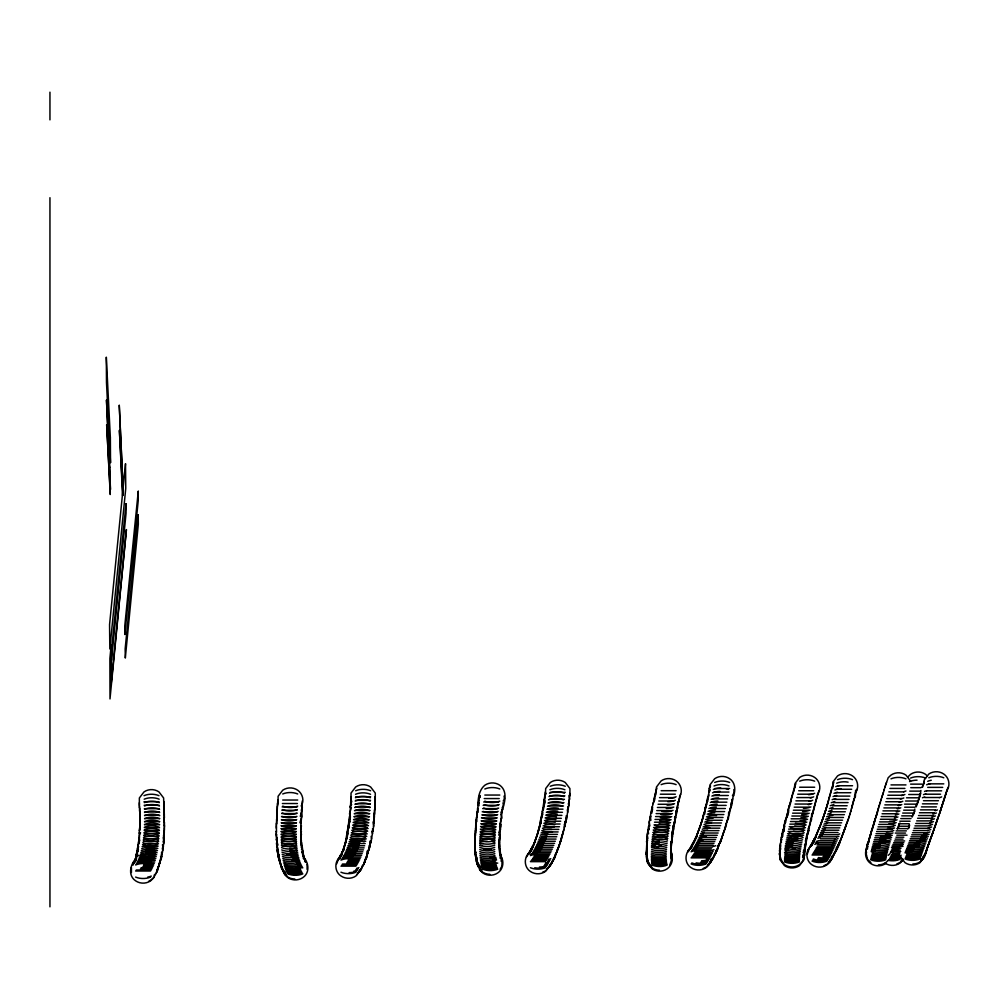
<?xml version="1.0" encoding="UTF-8"?>
<svg xmlns="http://www.w3.org/2000/svg" width="999" height="999" viewBox="0 0 999 999"><rect width="100%" height="100%" fill="white"/><g stroke="black" fill="none" stroke-linecap="round" stroke-linejoin="round"><path stroke-width="1.5" d="M139.361 802.746L139.361 807.741M139.523 806.193L139.523 811.188M139.848 808.303L139.848 815.796M139.935 811.6L139.935 819.093M139.985 814.797L139.985 822.302M131.431 867.507L131.431 872.502M139.997 817.931L139.997 825.424M139.985 820.978L139.985 828.471M133.079 865.134L133.491 862.636M139.922 823.95L139.71 830.194M133.654 863.748L135.889 857.866L138.711 855.194M139.198 830.581L139.823 826.835M134.003 863.511L136.438 856.393M139.073 833.378L139.698 829.632M134.54 861.937L136.975 854.819M139.535 832.342L139.323 838.598M135.065 860.276L137.5 853.146M135.552 858.528L136.638 852.934L138.449 849.55M139.111 837.524L138.898 843.768M136.451 854.744L138.849 839.997M163.824 804.22L163.611 797.976L158.978 791.92A12.75 12.125 0 0 0 143.993 791.92L139.361 797.976L139.361 805.481M164.023 807.741L163.811 801.498M164.186 811.188L163.973 804.944M164.311 814.547L164.098 808.303M164.398 817.844L164.186 811.6M164.236 822.302L164.236 814.797M164.248 825.424L164.248 817.931M156.531 872.639L156.943 870.141M157.143 871.428L157.767 867.681M164.435 827.222L164.435 822.227M164.385 830.194L164.385 825.199M158.741 866.245L156.518 872.127M164.286 833.079L164.286 828.084M159.503 863.511L157.068 870.641M163.948 837.125L164.161 830.881M160.04 861.937L158.217 867.944M160.564 860.276L158.129 867.407M163.786 839.847L163.986 833.591M163.586 842.469L163.586 834.977M161.513 856.68L159.078 863.81M163.099 847.489L163.986 841.27L163.361 837.524M163.424 846.116L161.326 858.491L160.115 860.738M277.772 799.787L277.572 806.031M277.497 803.196L277.285 809.452M277.247 806.543L277.247 814.035M277.048 809.802L277.048 817.294M276.873 812.974L276.873 820.466M276.735 816.071L276.735 823.563M276.636 819.08L276.436 825.324M276.361 823.251L276.361 828.258M276.336 826.098L276.548 832.342M276.461 834.115L276.673 840.371M276.923 837.786L276.923 845.279M277.098 840.109L276.473 843.855L278.309 849.862M277.31 842.344L276.686 846.091L277.547 851.985L279.358 855.369M277.497 852.259L277.909 849.762M277.822 854.133L278.246 851.635M278.571 857.617L278.996 855.119M302.023 807.279L302.235 801.036M301.748 810.701L302.372 806.942M300.986 823.563L301.923 813.548L301.298 809.802M300.886 826.573L301.099 820.329M300.824 829.507L301.448 825.748M300.799 832.342L300.999 826.098M301.011 833.853L301.423 831.355M301.049 836.525L301.473 834.028M300.924 840.371L301.124 834.115M301.236 841.62L301.236 836.625M301.174 845.279L301.174 837.786M301.348 847.602L301.348 840.109M301.561 849.837L302.185 846.091M302.272 852.796L302.685 850.299M302.572 854.757L302.997 852.259M303.271 858.416L303.684 855.918L302.073 846.553M307.093 869.355L307.093 864.36M336.638 863.885L338.861 858.004L341.683 855.319M339.498 858.89L339.922 856.393M339.985 858.653L340.609 854.907M340.671 857.08L343.107 849.949M350.911 796.59L350.911 804.083M341.546 854.17L343.768 848.288M350.774 800.037L350.562 806.28M341.983 853.658L344.418 846.54M349.975 807.155L351.798 801.148M342.62 851.81L345.055 844.692M343.444 848.626L345.679 842.756M343.843 847.851L346.278 840.721M344.418 845.741L346.853 838.611M349.875 813.036L349.662 819.28M344.98 843.531L347.415 836.413M348.951 819.842L349.575 816.096M345.517 841.245L347.952 834.115M346.041 838.873L348.876 821.952L350.087 819.692M362.038 867.769L362.45 865.271M364.797 860.139L364.173 863.885L358.341 872.939M364.86 862.399L365.484 858.653M375.274 800.561L375.274 793.069L370.641 787A12.75 12.125 0 0 0 355.656 787L351.024 793.069L351.024 800.561M365.959 858.328L363.049 865.783M375.162 804.083L375.162 796.59M366.833 855.419L364.398 862.549M375.025 807.529L375.025 800.037M375.05 809.652L375.05 804.657M367.907 853.059L366.283 857.816M368.743 849.874L366.308 857.005M374.637 814.185L374.85 807.941M369.343 847.851L366.908 854.982M374.4 817.407L374.4 809.914M369.917 845.741L368.094 851.735M374.126 820.529L374.126 813.036M373.826 823.588L374.026 817.344M371.016 841.245L369.193 847.252M373.489 826.56L373.701 820.304M477.597 808.041L476.985 817.394M476.823 814.173L476.823 821.665M475.861 820.853L476.486 817.107M476.186 819.967L475.974 826.21M475.924 822.726L475.924 830.219M475.699 825.411L475.699 832.904M475.512 828.009L475.512 835.501M475.362 830.519L475.149 836.762M475.037 834.19L475.037 839.185M474.962 836.525L474.962 841.52M475.124 837.524L475.124 845.017M475.124 839.684L475.124 847.177M474.937 842.994L475.149 849.237M475.012 844.967L475.212 851.21M475.112 846.852L475.324 853.096M475.199 854.457L475.624 851.96M476.061 852.222L475.437 855.968L477.872 863.099M475.711 857.392L476.123 854.894M476.71 861.101L477.122 858.603M501.436 818.643L502.06 809.29M500.437 827.459L500.936 818.356M499.762 835.501L499.962 829.257M499.612 838.011L500.237 834.265M499.5 840.434L500.124 836.687M499.413 842.769L499.625 836.525M499.375 845.017L499.375 837.524M499.375 847.177L499.375 839.684M499.4 849.237L499.4 841.745M499.463 851.21L499.463 843.718M499.575 853.096L499.575 845.604M499.912 853.646L500.324 851.148M500.087 855.344L499.912 848.651M500.074 858.203L500.699 854.457M501.098 861.225L501.51 858.728M501.973 865.896L501.973 858.403M529.77 854.182L530.394 850.436M530.756 851.36L531.168 848.863M531.53 849.699L534.515 842.057M532.292 847.939L532.704 845.441M532.842 847.339L535.277 840.221M533.591 845.404L536.026 838.286M534.34 843.381L536.775 836.25M535.289 840.022L537.512 834.14M535.801 839.073L538.236 831.942M536.513 836.775L538.948 829.645M537.212 834.402L539.647 827.272M538.111 830.681L540.334 824.799M538.573 829.382L541.008 822.252M539.223 826.747L541.058 820.741M539.872 824.025L541.108 817.469L542.919 814.085M545.254 792.082L545.054 798.338M541.083 818.331L542.844 808.553L544.055 806.305M542.757 809.165L545.192 802.035M553.096 860.788L553.521 858.291M553.871 859.402L554.295 856.905M554.645 857.929L555.269 854.182M556.605 852.197L554.383 858.066M557.579 849.187L555.144 856.318M558.341 847.339L555.906 854.47M559.09 845.404L556.655 852.534M559.627 844.63L557.405 850.511M560.576 841.27L558.141 848.401M561.301 839.073L558.866 846.19M561.8 838.024L560.177 842.781M562.712 834.402L560.277 841.52M563.399 831.93L560.963 839.06M564.073 829.382L561.638 836.513M569.917 796.053L569.917 788.561L565.284 782.504A12.75 12.125 0 0 0 550.299 782.504L545.666 788.561L545.454 794.804M565.983 821.215L564.148 827.222M569.08 803.034L569.717 793.343M649.387 821.153L648.751 830.007M648.563 826.273L647.252 834.802L647.876 838.548M647.589 833.303L646.728 839.222L647.352 842.969M652.11 806.83L651.897 813.086M647.14 837.549L646.765 845.778M646.84 841.433L646.84 848.925M653.533 800.998L655.968 793.868M646.74 843.231L646.74 850.723M646.678 844.942L646.678 852.434M655.069 794.205L656.905 788.199M655.893 790.696L656.518 786.95L661.151 780.881A12.75 12.125 0 0 1 676.136 780.881C681.068 784.29 683.016 791.595 679.557 796.69M646.665 846.565L646.665 854.058M646.678 848.089L646.678 855.581M646.728 849.512L646.103 853.258L648.026 860.601M646.191 854.607L646.815 850.861M646.94 852.097C645.529 857.704 647.052 864.372 651.935 867.869A12.75 12.125 0 0 0 659.427 870.179M646.478 857.005L646.902 854.495M674.737 822.202L672.814 833.765L671.603 836.026M673.076 832.454L671.84 840.796L670.641 843.056M671.603 842.969L671.803 836.725M677.634 807.467L676.36 814.335L674.55 817.706M671.216 847.027L672.015 841.295M671.091 848.925L671.091 841.433M679.033 800.998L676.598 808.129M670.991 850.723L670.991 843.231M679.795 797.639L677.959 803.646M670.928 852.434L670.928 844.942M680.569 794.205L678.746 800.199M670.916 854.058L670.916 846.565M670.928 855.581L670.928 848.089M670.978 857.017L671.603 853.258M671.066 858.353L671.69 854.607L670.978 849.512M671.191 859.59L671.815 855.843M690.646 849.15L691.071 846.653M691.458 847.577L691.882 845.079M692.282 845.916L692.694 843.418M693.106 844.167L696.153 836.45M694.555 841.645L696.99 834.515M695.391 839.622L697.826 832.492M696.228 837.499L698.663 830.381M697.265 834.053L699.487 828.171M698.101 831.767L700.324 825.886M698.938 829.382L701.161 823.513M699.55 828.171L701.985 821.041M700.374 825.624L702.809 818.493M701.198 822.976L703.633 815.858M701.997 820.254L703.833 814.26M703.009 816.208L704.632 811.45M703.596 814.56L706.031 807.429M705.132 808.528L706.967 802.534M705.893 805.394L707.717 799.4M706.63 802.185L709.065 795.054M708.741 792.057L710.027 784.777L714.66 778.721A12.75 12.125 0 0 1 729.645 778.721C735.326 782.504 735.664 789.884 733.616 795.803M711.113 859.103L708.878 864.984L706.068 867.656A12.75 12.125 0 0 1 691.071 867.656C683.691 862.836 684.79 851.672 691.808 847.04M713.723 857.005L714.148 854.507M714.522 855.619L714.934 853.121M715.321 854.145L715.946 850.399M716.545 850.074L716.133 852.572L711.912 860.389L710.039 862.174M716.945 850.911L717.357 848.413M718.393 845.416L717.769 849.162L715.134 854.295M719.218 843.581L716.783 850.698M720.054 841.645L717.619 848.763M720.891 839.622L718.456 846.74M721.515 838.748L721.103 841.258L717.407 846.415M722.352 836.55L720.117 842.432M723.388 833.016L720.953 840.134M724.225 830.631L721.79 837.761M725.049 828.171L722.614 835.301M725.661 826.872L724.038 831.618M726.485 824.225L724.862 828.983M727.497 820.254L725.062 827.384M728.296 817.457L725.861 824.575M729.657 812.836L728.034 817.594M730.631 808.528L728.808 814.535M732.841 798.888L731.505 805.931L729.695 809.302M733.553 795.504L731.718 801.51M780.107 846.265L779.769 853.858M781.443 837.986L782.954 829.982L784.764 826.598M779.682 850.124L779.894 856.368M782.841 831.455L784.665 825.461M779.632 851.285L779.832 858.591L784.465 864.647A12.75 12.125 0 0 0 799.45 864.647L802.272 861.975L804.707 854.844M779.645 853.321L779.857 859.565L784.49 865.621A12.75 12.125 0 0 0 799.475 865.621L804.108 859.565L804.32 853.321M785.214 821.528L787.649 814.397M785.901 818.818L787.724 812.824M786.613 816.033L788.436 810.039M788.948 807.167L791.383 800.037M789.784 804.045L791.62 798.051M790.659 800.848L792.494 794.842M791.558 797.564L793.993 790.434M792.494 794.193L794.929 787.062M793.443 790.746L795.878 783.628M794.43 787.224L795.054 783.478L799.687 777.422A12.75 12.125 0 0 1 814.672 777.422C820.104 781.118 821.528 789.11 817.494 794.355M806.93 837.986L804.52 852.322L802.709 855.706M804.982 850.012L803.021 857.367M807.829 833.728L805.531 841.895M804.095 857.529L804.769 852.622M808.341 831.455L805.906 838.586M809.452 826.673L808.253 832.854L806.443 836.238M810.064 824.138L807.629 831.268M810.501 822.776L808.278 828.646M811.388 818.818L809.565 824.824M812.849 813.161L810.414 820.291M813.636 810.201L811.8 816.208M814.447 807.167L812.012 814.297M815.284 804.045L813.461 810.052M807.417 853.995L808.041 850.249L811.238 844.58L814.06 841.907M816.158 800.848L813.723 807.966M817.057 797.564L814.622 804.682M808.303 851.648L808.715 849.15M817.981 794.193L815.546 801.323M818.943 790.746L816.508 797.876M812.037 844.767L815.896 835.476M812.849 843.106L813.261 840.609M813.461 842.607L814.085 838.86M814.297 840.771L816.732 833.641M815.147 838.835L817.582 831.717M816.22 835.564L818.443 829.694M817.095 833.453L819.317 827.584M817.981 831.255L820.204 825.386M818.868 828.97L821.103 823.089M819.567 827.846L822.002 820.716M820.479 825.386L822.914 818.256M821.39 822.826L823.825 815.708M822.302 820.191L824.737 813.074M823.226 817.469L825.661 810.351M824.15 814.672L826.585 807.542M825.062 811.775L827.497 804.645M825.986 808.803L828.421 801.673M826.91 805.743L828.733 799.749M827.821 802.609L829.657 796.615M828.933 798.151L830.556 793.393M829.632 796.103L831.468 790.097M830.531 792.719L832.966 785.589M831.418 789.272L833.853 782.142M831.63 858.753L832.042 856.243M832.966 856.643L833.391 854.145M835.152 852.796L835.776 849.05M836.712 849.762L837.125 847.264M838.136 844.355L837.512 848.101L831.156 860.027L828.333 862.711M838.336 846.353L838.96 842.607M839.797 840.771L839.172 844.517L836.525 849.737M840.434 840.084L840.022 842.582L836.325 847.751M841.295 838.074L839.073 843.943M842.169 835.963L839.947 841.832M843.268 832.504L840.833 839.635M844.167 830.219L841.732 837.349M845.067 827.846L842.632 834.977M845.966 825.386L843.531 832.504M846.89 822.826L844.455 829.957M847.801 820.191L845.366 827.322M848.513 818.718L846.89 823.476M849.437 815.921L847.814 820.666M850.361 813.024L848.738 817.781M851.273 810.052L849.649 814.809M852.409 805.743L850.574 811.75M853.321 802.609L851.485 808.616M854.232 799.4L851.797 806.518M855.132 796.103L852.696 803.221M856.905 789.272L854.482 796.39M866.745 847.876L867.744 842.669M867.519 844.879L869.355 838.873M867.969 843.243L869.792 837.237M868.443 841.508L870.878 834.39M868.955 839.697L870.791 833.69M869.505 837.786L871.34 831.78M870.092 835.776L872.527 828.658M870.916 832.442L872.539 827.684M871.365 831.505L873.8 824.375M872.052 829.232L874.487 822.102M872.764 826.872L875.199 819.742M873.513 824.425L875.349 818.418M874.3 821.89L876.735 814.759M875.112 819.267L877.547 812.137M875.948 816.558L877.784 810.551M876.822 813.76L878.645 807.754M877.921 809.627L879.545 804.882M878.845 806.668L880.469 801.922M879.782 803.621L881.405 798.875M880.756 800.499L882.379 795.741M881.755 797.289L883.378 792.532M882.554 795.241L884.39 789.247M883.803 790.621L885.426 785.876M884.852 787.175L886.475 782.429M885.726 784.902L888.161 777.771L890.983 775.087A12.75 12.125 0 0 1 905.968 775.087L910.601 781.156M898.388 828.171L899.013 824.425M908.803 828.258L909.427 824.512M914.21 812.749L914.834 809.003M916.183 806.892L918.618 799.774M917.194 803.845L919.629 796.715M918.218 800.711L920.653 793.581M919.267 797.502L919.892 793.755M920.316 794.205L920.941 790.459M922.464 787.374L924.3 781.38M923.551 783.853L924.175 780.094L928.808 774.038A12.75 12.125 0 0 1 943.793 774.038C949.225 777.734 950.648 785.726 946.615 790.971M925.411 853.121L923.176 858.99L920.354 861.675A12.75 12.125 0 0 1 912.861 863.985M925.399 854.532L926.023 850.786M926.248 850.861L923.588 857.916L920.766 860.589M926.935 848.338L926.31 852.085L922.626 857.254M927.234 848.226L924.624 856.605L919.992 862.661A12.75 12.125 0 0 1 905.007 862.661L900.374 856.605M927.996 845.516L925.561 852.646M928.358 845.216L926.135 851.086M929.182 842.319L926.747 849.45M929.819 840.584L927.397 847.714M930.294 840.009L928.059 845.878M931.205 836.837L928.77 843.968M931.942 834.827L929.507 841.957M932.704 832.729L930.269 839.847M933.278 831.78L931.056 837.661M934.302 828.258L931.867 835.389M935.151 825.886L932.716 833.016M936.013 823.438L933.578 830.556M936.912 820.891L934.477 828.021M937.824 818.268L935.389 825.386M938.76 815.546L936.325 822.676M939.709 812.749L937.274 819.879M940.696 809.864L938.86 815.858M941.682 806.892L939.859 812.899M942.694 803.845L940.259 810.976M943.718 800.711L941.283 807.841M944.767 797.502L942.332 804.62M945.816 794.205L943.381 801.335M946.89 790.833L944.455 797.951M947.964 787.374L945.529 794.505M140.547 832.729L139.336 834.977L139.336 842.469L138.224 844.654M138.549 842.369L139.76 840.109M137.487 848.975L138.699 846.715M137.075 850.998L138.287 848.738L137.924 846.116M136.176 854.782L137.987 851.398M135.302 859.265C130.057 865.346 127.959 875.736 135.614 880.831A12.75 12.125 0 0 0 150.599 880.831L153.421 878.146L157.742 870.129M161.264 854.407L162.475 852.147M160.527 858.715L161.738 856.468M159.216 864.522L161.051 858.528L160.627 856.031M301.136 806.031C304.595 800.936 302.647 793.643 297.714 790.221A12.75 12.125 0 0 0 282.717 790.221L278.084 796.29L278.084 803.783M300.299 816.283L302.123 810.289L301.71 807.791M299.912 822.726L301.748 816.72L301.124 812.974M351.598 804.445L350.387 806.692L350.174 812.936M351.348 807.654L349.525 813.661L350.149 817.407M350.449 816.807L348.614 822.801L349.238 826.56M348.489 824.749L350.299 821.365M348.064 827.472L349.275 825.224M347.627 830.107L349.438 826.722M347.153 832.654L348.364 830.406M346.665 835.127L347.864 832.866M337.787 860.276L342.42 851.523L344.305 849.737M371.915 831.692L373.127 829.445M370.204 842.407L371.403 840.147M369.106 845.991L370.916 842.619L373.751 825.698L373.127 821.952M368.044 850.661L369.855 847.289L370.067 841.033M365.047 860.788L366.858 857.404L367.07 851.16M360.577 869.892L355.944 875.961A12.75 12.125 0 0 1 340.946 875.961C334.166 871.528 334.166 860.763 340.946 856.343M361.301 868.88L356.668 874.937M479.045 798.238L480.257 795.991M478.046 804.857L479.258 802.597M503.234 801.061L504.433 798.8M502.085 807.991L503.296 805.731M500.961 812.462L502.772 809.078M501.086 814.597C503.571 805.694 509.178 792.17 499.812 785.239A12.75 12.125 0 0 0 484.815 785.239C477.247 791.533 477.772 803.458 478.046 812.349M499.862 823.913L501.698 817.919L501.073 814.173M499.525 826.86L500.736 824.6M498.963 832.479L500.799 826.473L500.387 823.975M498.738 835.164L500.574 829.158L499.95 825.411M500.162 869.28L501.373 867.032M546.041 793.281L544.83 795.541L543.256 805.956L543.681 808.453M543.881 802.209L545.092 799.949M542.282 811.613L543.493 809.352M541.708 814.585L542.919 812.324M540.496 820.279L542.307 816.895M526.535 856.892L529.12 852.409L531.943 849.724M528.084 854.595L532.979 845.479M565.884 818.306L567.095 816.046M564.722 822.477L566.533 819.105M564.747 824.325L565.958 822.077L569.243 802.659L568.831 800.162M562.899 832.741L565.359 824.025L564.947 821.528M550.024 865.409L545.392 871.465A12.75 12.125 0 0 1 530.407 871.465C523.613 867.032 523.613 856.28 530.407 851.847M550.786 864.385L546.153 870.454A12.75 12.125 0 0 1 542.607 872.177M551.56 863.286L546.928 869.342M555.419 856.355L550.524 865.459L547.702 868.143M656.118 791.645L654.295 797.639L654.707 800.137M654.657 798.276L652.135 807.467L652.547 809.964M652.759 803.72L653.97 801.473M652.697 807.617L651.498 809.864L649.238 822.202L649.862 825.948M650.911 812.811L652.122 810.564M649.862 818.456L651.073 816.208M647.876 831.056L649.088 828.795M675.886 811.4L677.697 808.016L677.896 801.772M675.799 813.473L677.01 811.213M674.537 819.617L675.749 817.357M673.963 822.564L675.162 820.304M672.814 826.548L674.625 823.176L676.373 813.611L675.948 811.113M672.901 828.208L674.113 825.948M671.827 832.017L673.638 828.646M672.002 833.503L673.214 831.255M709.365 788.311L710.564 786.051M709.877 789.51L707.342 798.888L707.767 801.385M669.742 865.184L672.177 858.054L671.191 852.097M706.805 804.457L704.994 807.841L704.782 814.085M687.936 851.997L691.62 846.827M688.698 850.798L694.505 840.047M732.467 795.654L734.277 792.269M731.018 804.882L732.217 802.634M729.557 811.4L731.393 805.394L730.968 802.896M726.66 821.69L728.471 818.306L728.671 812.062M711.425 860.589L706.805 866.657A12.75 12.125 0 0 1 703.246 868.381M712.949 858.291L710.376 862.874L707.554 865.559M790.571 803.084L788.76 806.455L788.548 812.699M789.797 806.031L787.986 809.415L787.774 815.659M787 817.007L785.189 820.391L783.953 826.673L784.377 829.17M784.577 822.914L785.788 820.666M785.813 821.977L784.003 825.361L783.79 831.605M782.492 832.155L783.703 829.894M782.055 834.24L783.878 830.856M782.879 833.978L781.668 836.225L779.645 848.576L780.269 852.322M781.318 838.136L782.517 835.876M780.719 841.67L781.917 839.41M810.276 822.04L811.488 819.779L811.688 813.536M807.017 833.79L808.828 830.419M805.394 840.846L807.204 837.474M804.495 845.117L806.305 841.732M805.918 843.73L804.707 845.978L805.144 848.576M804.357 847.876L805.569 845.629M803.433 850.823L805.244 847.439M803.159 852.547L804.969 849.162M803.521 853.046L804.719 850.786M802.547 857.142L804.357 853.758M810.152 846.677L813.486 840.446M855.356 792.856C859.39 787.624 857.966 779.62 852.534 775.923A12.75 12.125 0 0 0 837.549 775.923L832.916 781.992L832.704 788.236M853.596 799.849L855.406 796.465L855.606 790.221M832.292 857.741L829.819 862.125L826.997 864.809A12.75 12.125 0 0 1 812.012 864.809C805.219 860.376 805.219 849.625 812.012 845.191M867.369 844.13L868.581 841.87M868.855 842.107L867.045 845.479L865.871 851.66L866.495 855.406M866.495 847.914L867.694 845.654M867.482 846.727C863.985 852.097 865.371 859.877 870.728 863.523A12.75 12.125 0 0 0 885.713 863.523M866.096 849.962L867.906 846.59M898.176 826.385L899.987 823.014M897.364 829.008L899.175 825.636M922.015 787.087L923.825 783.703M915.821 806.118L917.631 802.734M912.949 814.51L914.759 811.138M912.037 817.145L913.848 813.76M907.829 828.983L909.639 825.599M134.703 860.564L136.588 858.765M134.091 861.762L135.964 859.977M133.454 862.874L136.264 860.189M132.792 863.885L135.614 861.213M154.058 875.299L155.931 873.513M154.083 877.122L151.261 879.807A12.75 12.125 0 0 1 148.938 881.081M340.309 855.693L342.195 853.908M339.598 856.892L342.42 854.207M358.841 871.328L361.663 868.655M358.129 872.626L360.939 869.942M531.443 848.526L533.316 846.74M530.656 849.912L532.542 848.126M529.895 851.21L531.768 849.425M528.346 853.521L531.168 850.836M551.735 861.525L553.608 859.739M550.961 863.099L552.834 861.3M550.187 864.572L552.06 862.786M695.329 838.286L697.202 836.5M692.082 844.742L693.955 842.956M691.283 846.128L693.169 844.342M690.509 847.414L692.394 845.629M688.249 850.723L691.071 848.039M712.437 857.741L714.322 855.956M710.689 860.214L713.511 857.529M710.826 860.788L712.712 859.003M708.316 864.36L711.138 861.675M814.272 838.885L816.146 837.1M812.711 841.92L814.597 840.134M811.962 843.293L813.848 841.508M810.526 845.778L812.412 843.98M809.852 846.865L812.674 844.192M907.766 777.01L910.589 774.325A12.75 12.125 0 0 1 925.574 774.325L927.447 776.111M833.828 853.271L835.701 851.485M831.293 857.392L834.115 854.707M831.468 857.966L833.341 856.18M829.769 860.239L832.592 857.554M829.045 861.525L831.867 858.84M830.481 861.126L827.659 863.81A12.75 12.125 0 0 1 824.1 865.534M888.298 855.331L890.184 853.546M888.71 859.864L885.888 862.537A12.75 12.125 0 0 1 878.396 864.859M901.061 861.013L902.946 859.227M903.321 859.427L900.499 862.112A12.75 12.125 0 0 1 896.94 863.835M902.784 860.426L899.962 863.099A12.75 12.125 0 0 1 884.977 863.099M921.203 859.415L924.025 856.73M928.808 783.853L943.793 783.853M910.589 784.14L922.015 784.14M890.983 784.902L905.968 784.902M837.549 785.738L852.534 785.738M799.687 787.224L814.672 787.224M927.721 787.374L942.706 787.374M910.751 787.674L921.003 787.674M889.909 788.423L904.894 788.423M714.66 788.523L729.645 788.523M836.663 789.272L851.66 789.272M661.151 790.696L676.136 790.696M798.701 790.746L813.686 790.746M926.647 790.833L941.632 790.833M909.727 791.121L919.979 791.121M888.848 791.87L903.833 791.87M713.998 792.057L728.983 792.057M550.299 792.307L565.284 792.307M835.776 792.719L850.773 792.719M660.327 794.205L675.324 794.205M797.739 794.193L812.736 794.193M925.574 794.205L940.559 794.205M908.715 794.505L918.955 794.505M484.815 795.054L499.812 795.054M887.811 795.241L902.796 795.241M713.311 795.504L728.296 795.504M549.887 795.841L564.885 795.841M834.889 796.103L849.874 796.103M355.656 796.815L370.641 796.815M796.815 797.564L811.8 797.564M924.525 797.502L939.51 797.502M659.54 797.639L674.537 797.639M906.505 797.801L917.944 797.801M484.228 798.563L499.213 798.563M886.8 798.538L901.785 798.538M712.599 798.888L727.584 798.888M549.462 799.287L564.447 799.287M833.99 799.4L848.975 799.4M282.717 800.037L297.714 800.037M355.544 800.336L370.529 800.336M923.476 800.711L938.461 800.711M795.916 800.848L810.901 800.848M658.791 800.998L673.776 800.998M905.494 801.011L916.932 801.011M143.993 801.722L158.978 801.722M885.801 801.747L900.786 801.747M483.678 801.985L498.663 801.985M711.887 802.185L726.872 802.185M549 802.659L563.985 802.659M833.079 802.609L848.064 802.609M282.405 803.533L297.39 803.533M355.407 803.783L370.392 803.783M922.452 803.845L937.437 803.845M795.042 804.045L810.027 804.045M904.495 804.145L915.921 804.145M658.079 804.27L673.064 804.27M884.839 804.869L899.824 804.869M144.193 805.244L159.191 805.244M483.154 805.331L498.151 805.331M711.138 805.394L726.136 805.394M832.167 805.743L847.152 805.743M548.513 805.956L563.498 805.956M282.13 806.942L297.115 806.942M921.44 806.892L936.425 806.892M355.232 807.155L370.217 807.155M794.205 807.167L809.19 807.167M904.669 807.204L914.922 807.204M657.392 807.467L672.377 807.467M883.89 807.916L898.875 807.916M482.679 808.603L497.664 808.603M710.389 808.528L725.374 808.528M144.356 808.691L159.353 808.691M831.243 808.803L846.228 808.803M548.001 809.165L562.999 809.165M920.441 809.864L935.439 809.864M281.88 810.289L296.865 810.289M793.393 810.201L808.378 810.201M903.683 810.177L913.923 810.177M355.02 810.439L370.005 810.439M656.743 810.589L671.728 810.589M882.966 810.876L897.951 810.876M709.627 811.588L724.612 811.588M482.23 811.787L497.215 811.787M830.319 811.775L845.316 811.775M144.48 812.05L159.478 812.05M547.477 812.299L562.462 812.299M919.467 812.749L934.465 812.749M792.607 813.161L807.604 813.161M902.696 813.061L912.936 813.061M281.681 813.548L296.666 813.548M656.131 813.611L671.116 813.611M354.782 813.661L369.767 813.661M882.067 813.76L897.065 813.76M708.853 814.56L723.838 814.56M829.407 814.672L844.392 814.672M481.818 814.897L496.815 814.897M144.568 815.346L159.565 815.346M546.915 815.359L561.9 815.359M918.518 815.546L933.503 815.546M901.722 815.871L911.962 815.871M791.87 816.033L806.855 816.033M281.506 816.72L296.491 816.72M655.544 816.558L670.529 816.558M881.205 816.558L896.19 816.558M354.508 816.782L369.493 816.782M708.054 817.457L723.051 817.457M828.483 817.469L843.468 817.469M481.443 817.919L496.441 817.919M546.341 818.331L561.326 818.331M917.582 818.268L932.567 818.268M144.618 818.556L159.615 818.556M900.761 818.581L911.001 818.581M791.146 818.818L806.143 818.818M655.007 819.43L669.992 819.43M880.369 819.267L895.354 819.267M281.368 819.817L296.353 819.817M354.208 819.842L369.193 819.842M707.255 820.254L722.24 820.254M827.559 820.191L842.544 820.191M481.118 820.853L496.103 820.853M916.67 820.891L931.655 820.891M545.741 821.215L560.726 821.215M899.799 821.215L910.052 821.215M790.471 821.528L805.456 821.528M144.63 821.678L159.628 821.678M879.557 821.89L894.542 821.89M654.495 822.202L669.48 822.202M281.268 822.826L296.253 822.826M353.871 822.801L368.856 822.801M706.443 822.976L721.44 822.976M826.648 822.826L841.633 822.826M915.771 823.438L930.756 823.438M480.819 823.713L495.804 823.713M898.863 823.763L909.115 823.763M545.117 824.025L560.114 824.025M789.822 824.138L804.807 824.138M878.77 824.425L893.768 824.425M144.618 824.724L159.603 824.724M654.02 824.899L669.005 824.899M825.723 825.386L840.721 825.386M353.509 825.698L368.494 825.698M705.631 825.624L720.616 825.624M281.206 825.748L296.191 825.748M914.909 825.886L929.894 825.886M900.311 826.223L908.191 826.223M480.556 826.473L495.541 826.473M544.48 826.747L559.477 826.747M789.21 826.673L804.195 826.673M878.021 826.872L893.019 826.872M653.583 827.509L668.581 827.509M144.555 827.696L159.54 827.696M824.824 827.846L839.809 827.846M704.807 828.171L719.792 828.171M914.06 828.258L929.058 828.258M281.181 828.596L296.166 828.596M353.122 828.496L368.107 828.496M897.04 828.596L907.292 828.596M480.332 829.158L495.317 829.158M788.636 829.108L803.621 829.108M877.309 829.232L892.294 829.232M543.831 829.382L558.816 829.382M653.196 830.019L668.181 830.019M823.913 830.219L838.91 830.219M144.455 830.581L159.44 830.581M703.983 830.631L718.968 830.631M913.248 830.531L928.233 830.531M896.153 830.881L906.405 830.881M352.697 831.218L367.694 831.218M281.181 831.355L296.166 831.355M788.099 831.455L803.084 831.455M876.623 831.505L891.608 831.505M480.144 831.755L495.129 831.755M543.156 831.93L558.141 831.93M652.834 832.454L667.819 832.454M823.026 832.504L838.011 832.504M912.462 832.729L927.447 832.729M703.146 833.016L718.131 833.016M895.279 833.079L905.531 833.079M144.331 833.378L159.316 833.378M787.587 833.728L802.584 833.728M875.973 833.69L890.958 833.69M281.231 834.028L296.216 834.028M352.26 833.853L367.245 833.853M479.995 834.265L494.98 834.265M542.469 834.402L557.454 834.402M652.509 834.802L667.494 834.802M822.14 834.702L837.125 834.702M911.7 834.827L926.685 834.827M896.802 835.176L907.055 835.176M702.309 835.301L717.307 835.301M787.125 835.901L802.11 835.901M875.349 835.776L890.334 835.776M144.168 836.088L159.153 836.088M351.785 836.4L366.77 836.4M281.306 836.625L296.291 836.625M479.87 836.687L494.867 836.687M541.77 836.775L556.755 836.775M821.265 836.812L836.25 836.812M910.963 836.837L925.948 836.837M652.222 837.05L667.22 837.05M895.978 837.199L903.858 837.199M701.473 837.499L716.47 837.499M786.688 837.986L798.126 837.986M874.762 837.786L889.747 837.786M143.968 838.723L158.953 838.723M910.251 838.76L925.249 838.76M351.298 838.873L366.283 838.873M479.795 839.023L494.792 839.023M820.404 838.835L835.389 838.835M281.406 839.123L296.403 839.123M541.058 839.073L556.043 839.073M651.985 839.222L663.411 839.222M664.597 839.222L666.97 839.222M895.166 839.123L903.046 839.123M700.636 839.622L715.634 839.622M874.212 839.697L885.651 839.697M786.3 839.984L797.739 839.984M909.577 840.584L924.574 840.584M819.555 840.771L834.54 840.771M894.38 840.958L904.632 840.958M143.731 841.27L158.729 841.27M350.774 841.245L365.759 841.245M479.757 841.27L487.25 841.27M491.196 841.27L494.742 841.27M540.334 841.27L555.319 841.27M651.773 841.295L659.265 841.295M873.7 841.508L888.685 841.508M281.556 841.533L296.541 841.533M699.812 841.645L714.797 841.645M785.938 841.882L793.443 841.882M908.94 842.319L920.379 842.319M818.718 842.607L833.703 842.607M893.63 842.706L903.87 842.706M539.597 843.381L554.582 843.381M651.598 843.281L659.09 843.281M873.213 843.243L884.652 843.243M350.237 843.531L365.222 843.531M479.757 843.431L483.304 843.431M492.37 843.431L494.742 843.431M698.975 843.581L713.96 843.581M143.469 843.743L145.842 843.743M147.028 843.743L158.466 843.743M785.626 843.693L793.119 843.693M281.73 843.855L296.715 843.855M908.328 843.968L919.767 843.968M817.894 844.355L832.879 844.355M892.894 844.355L903.133 844.355M872.776 844.879L880.269 844.879M651.473 845.179L655.019 845.179M658.965 845.179L661.588 845.179M538.848 845.404L553.833 845.404M698.151 845.416L713.136 845.416M785.351 845.416L792.844 845.416M479.782 845.491L482.155 845.491M907.754 845.516L919.18 845.516M349.675 845.741L364.66 845.741M281.943 846.091L296.928 846.091M817.095 846.016L832.08 846.016M892.182 845.903L902.434 845.903M143.182 846.116L158.167 846.116M872.364 846.428L879.869 846.428M651.373 846.977L654.932 846.977M656.243 846.977L658.865 846.977M785.102 847.04L792.594 847.04M907.204 846.977L918.643 846.977M538.099 847.339L553.084 847.339M697.327 847.164L712.312 847.164M891.495 847.377L899.375 847.377M816.308 847.577L831.293 847.577M352.647 847.851L364.086 847.851M872.002 847.876L879.495 847.876M289.673 848.238L297.165 848.238M906.692 848.338L914.185 848.338M146.416 848.401L157.842 848.401M784.902 848.576L788.461 848.576M792.394 848.576L795.017 848.576M892.157 848.75L898.725 848.75M696.503 848.825L711.5 848.825M537.337 849.187L552.322 849.187M815.534 849.05L830.519 849.05M483.504 849.35L491.383 849.35M871.665 849.225L875.224 849.225M906.218 849.612L913.71 849.612M352.048 849.874L363.486 849.874M784.739 850.012L788.286 850.012M891.533 850.024L898.101 850.024M289.947 850.299L297.44 850.299M695.704 850.399L710.689 850.399M814.784 850.424L829.769 850.424M146.054 850.599L157.492 850.599M871.378 850.486L874.937 850.486M905.781 850.786L913.273 850.786M536.575 850.948L551.56 850.948M890.946 851.21L897.502 851.21M814.06 851.71L827.859 851.71M871.128 851.66L873.488 851.66M351.436 851.81L362.862 851.81M694.904 851.872L709.889 851.872M905.369 851.872L908.928 851.872M290.247 852.259L297.739 852.259M890.371 852.297L893.006 852.297M145.679 852.721L157.105 852.721M535.801 852.609L550.786 852.609M784.527 852.622L786.887 852.622M813.348 852.896L827.16 852.896M905.007 852.859L908.553 852.859M694.105 853.258L709.103 853.258M350.799 853.658L362.225 853.658M812.674 853.995L824.1 853.995M286.638 854.133L298.064 854.133M535.027 854.182L550.024 854.182M693.331 854.545L708.316 854.545M149.201 854.744L156.693 854.744M812.012 854.994L823.438 854.994M350.137 855.419L361.576 855.419M534.253 855.656L549.25 855.656M692.569 855.743L707.554 855.743M290.934 855.918L298.426 855.918M142.457 856.68L144.818 856.68M148.764 856.68L156.256 856.68M691.808 856.842L706.805 856.842M349.475 857.08L360.914 857.08M533.478 857.042L548.476 857.042M489.772 857.392L492.395 857.392M493.581 857.392L495.954 857.392M292.632 857.617L298.813 857.617M691.071 857.854L706.068 857.854M532.704 858.341L547.702 858.341M148.302 858.528L155.794 858.528M348.801 858.653L360.227 858.653M492.694 858.728L496.253 858.728M293.057 859.215L299.238 859.215M531.943 859.54L546.928 859.54M493.031 859.964L496.59 859.964M348.102 860.139L359.54 860.139M147.815 860.276L155.307 860.276M531.168 860.639L546.153 860.639M292.183 860.726L299.675 860.726M347.402 861.525L358.841 861.525M530.407 861.65L545.392 861.65M147.29 861.937L154.795 861.937M296.591 862.137L300.15 862.137M346.69 862.824L358.129 862.824M494.205 863.111L497.764 863.111M146.753 863.511L154.258 863.511M297.078 863.461L300.637 863.461M342.42 864.023L357.405 864.023M297.602 864.684L301.161 864.684M143.569 864.997L153.696 864.997M341.683 865.134L356.668 865.134M298.139 865.821L301.698 865.821M340.946 866.145L355.944 866.145M142.994 866.383L153.109 866.383M296.079 866.857L302.26 866.857M141.084 867.681L152.51 867.681M296.666 867.806L302.847 867.806M140.459 868.893L151.898 868.893M136.264 870.004L151.261 870.004M135.614 871.016L150.599 871.016M868.081 859.864L870.903 862.537M651.735 866.807L647.102 860.751M480.969 867.207L476.336 861.15M481.593 869.767L476.96 863.71M481.955 870.916L477.322 864.847L476.336 859.964M479.532 869.28L482.355 871.965A12.75 12.125 0 0 0 489.847 874.275M285.152 871.952L282.33 869.267L279.907 862.137M282.829 870.591L285.652 873.263M283.341 871.815L286.164 874.5M283.891 872.951L286.713 875.636M867.482 858.728L865.646 852.734M781.655 860.901L779.22 853.783M670.579 853.021C674.038 858.116 672.09 865.409 667.157 868.83A12.75 12.125 0 0 1 652.16 868.83L647.539 862.761L646.915 859.015M646.94 859.59L648.751 862.974M500.012 853.958L501.211 856.218M499.762 853.983L502.197 861.101M500.162 855.019C504.445 860.476 503.646 868.955 497.764 872.914A12.75 12.125 0 0 1 482.767 872.914L479.957 870.229L477.31 863.398M475.449 854.894L477.26 858.278M475.624 856.593L476.835 858.853M475.824 858.203L477.035 860.464M478.446 865.858L476.635 862.474L474.825 851.148M302.235 851.61L304.071 857.617M302.048 852.085L304.483 859.215M303.097 854.719L304.72 859.477M302.959 855.007L305.394 862.137M303.459 856.33L305.682 862.212M303.971 857.554C308.991 863.336 309.765 873.014 302.847 877.609A12.75 12.125 0 0 1 287.849 877.609L285.027 874.937L280.607 864.709M277.984 845.117L276.149 839.123M277.31 849.837L278.509 852.097M277.822 854.045L279.021 856.293M278.122 856.006L279.932 859.39M280.257 861.263L278.446 857.891L277.198 850.299M278.808 859.664L280.619 863.049M281.431 866.345L278.996 859.215M281.868 867.856L279.433 860.726M867.12 846.428L867.532 848.925M866.121 850.486L866.533 852.984M805.768 839.385L806.193 841.882M804.932 844.542L805.344 847.04M782.329 833.728L782.754 836.225M781.043 839.984L781.455 842.482M780.369 843.693L780.781 846.19M780.094 845.416L780.719 849.162M779.482 850.012L779.894 852.509M733.815 789.56L734.24 792.057M731.705 799.687L732.13 802.185M709.402 788.523L709.814 791.021M674.824 816.932L675.249 819.43M673.85 822.402L674.263 824.899M672.814 826.273L673.438 830.019M671.84 833.303L672.464 837.05M650.287 816.558L650.911 820.304M647.939 830.019L648.563 833.765M646.977 837.05L647.589 840.796M646.515 841.295L646.927 843.793M569.08 795.541L569.705 799.287M568.344 803.458L568.756 805.956M567.832 806.668L568.256 809.165M567.307 809.802L567.719 812.299M566.171 815.833L566.583 818.331M564.31 824.25L564.722 826.747M544.205 799.287L544.617 801.785M540.484 821.215L540.896 823.713M504.058 796.066L504.47 798.563M502.984 802.834L503.396 805.331M500.886 854.982L501.835 859.964M500.074 850.711L501.211 857.392M479.57 795.054L479.982 797.552M478.971 798.563L479.395 801.061M478.421 801.985L479.045 805.731M476.973 811.787L477.397 814.285M477.522 863.111L478.146 866.857M372.527 828.72L372.939 831.218M372.09 831.355L372.502 833.853M371.116 836.375L371.541 838.873M348.251 825.698L348.663 828.196M347.44 831.218L347.864 833.715M301.561 842.344L302.422 848.238M282.804 869.055L283.216 871.553M282.018 866.857L282.642 870.604M275.924 831.355L276.548 835.102M281.656 867.07L284.453 873.988L287.275 876.672A12.75 12.125 0 0 0 294.767 878.983M275.974 834.028L276.598 837.774M281.531 868.431L278.184 855.918M163.299 841.245L163.724 843.743M162.475 844.654L163.099 848.401M162.325 848.101L162.75 850.599M161.538 852.247L161.95 854.744M137.6 848.401L138.012 850.898M136.863 852.721L137.275 855.219M136.014 856.68L136.426 859.177M122.877 495.492L119.393 430.369L122.602 495.654M49.95 92.17L49.95 119.868M49.95 197.702L49.95 906.83M302.847 873.863A12.75 7.492 0 0 1 287.849 873.863M497.764 869.167A12.75 7.492 0 0 1 482.767 869.167M667.157 865.084A12.75 7.492 0 0 1 652.16 865.084M799.475 861.875A12.75 7.492 0 0 1 784.49 861.875M885.713 859.777A12.75 7.492 0 0 1 870.728 859.777M919.992 858.915A12.75 7.492 0 0 1 905.007 858.915M899.962 859.352A12.75 7.492 0 0 1 888.523 860.426M826.997 861.063A12.75 7.492 0 0 1 812.012 861.063M706.056 863.91A12.75 7.492 0 0 1 691.071 863.91M691.071 851.785A12.75 7.492 0 0 1 694.63 850.723M545.392 867.719A12.75 7.492 0 0 1 530.407 867.719M530.407 855.594A12.75 7.492 0 0 1 536.575 854.207M355.944 872.214A12.75 7.492 0 0 1 340.946 872.214M340.946 860.089A12.75 7.492 0 0 1 351.099 858.815M150.599 877.085A12.75 7.492 0 0 1 135.614 877.085M135.614 864.959A12.75 7.492 0 0 1 147.053 863.885M302.26 872.926A12.75 7.492 0 0 1 287.275 872.926M497.34 868.218A12.75 7.492 0 0 1 482.355 868.218M666.92 864.123A12.75 7.492 0 0 1 651.935 864.123M799.45 860.901A12.75 7.492 0 0 1 784.465 860.901M885.888 858.79A12.75 7.492 0 0 1 870.903 858.79M920.354 857.929A12.75 7.492 0 0 1 905.369 857.929M900.499 858.366A12.75 7.492 0 0 1 889.06 859.427M827.659 860.064A12.75 7.492 0 0 1 812.674 860.064M706.805 862.911A12.75 7.492 0 0 1 691.808 862.911M691.808 850.786A12.75 7.492 0 0 1 695.366 849.724M546.153 866.707A12.75 7.492 0 0 1 534.727 867.769M531.168 854.582A12.75 7.492 0 0 1 537.337 853.196M356.668 871.19A12.75 7.492 0 0 1 349.175 872.626M341.683 859.065A12.75 7.492 0 0 1 351.835 857.804M151.261 876.061A12.75 7.492 0 0 1 147.702 877.122M136.264 863.935A12.75 7.492 0 0 1 150.137 863.511M301.698 871.877A12.75 7.492 0 0 1 286.713 871.877M496.953 867.169A12.75 7.492 0 0 1 481.955 867.169M666.72 863.061A12.75 7.492 0 0 1 651.735 863.061M799.462 859.839A12.75 7.492 0 0 1 784.477 859.839M886.113 857.716A12.75 7.492 0 0 1 871.128 857.716M920.766 856.842A12.75 7.492 0 0 1 905.781 856.842M901.061 857.267A12.75 7.492 0 0 1 889.622 858.341M828.333 858.965A12.75 7.492 0 0 1 813.348 858.965M707.554 861.8A12.75 7.492 0 0 1 696.116 862.874M692.569 849.674A12.75 7.492 0 0 1 696.116 848.613M546.928 865.596A12.75 7.492 0 0 1 539.435 867.032M531.943 853.471A12.75 7.492 0 0 1 539.435 852.047M357.405 870.079A12.75 7.492 0 0 1 353.846 871.153M342.42 857.954A12.75 7.492 0 0 1 352.56 856.692M136.9 862.824A12.75 7.492 0 0 1 150.774 862.399M301.161 870.753A12.75 7.492 0 0 1 286.164 870.753M496.59 866.021A12.75 7.492 0 0 1 481.593 866.021M666.57 861.912A12.75 7.492 0 0 1 651.573 861.912M799.512 858.678A12.75 7.492 0 0 1 784.527 858.678M886.363 856.555A12.75 7.492 0 0 1 871.378 856.555M921.203 855.668A12.75 7.492 0 0 1 906.218 855.668M900.536 856.518A12.75 7.492 0 0 1 890.221 857.154M829.045 857.779A12.75 7.492 0 0 1 817.607 858.84M708.316 860.614A12.75 7.492 0 0 1 700.823 862.037M693.331 848.488A12.75 7.492 0 0 1 696.89 847.414M547.702 864.397A12.75 7.492 0 0 1 544.143 865.459M532.704 852.272A12.75 7.492 0 0 1 540.209 850.848M358.129 868.88A12.75 7.492 0 0 1 355.806 869.667M343.132 856.755A12.75 7.492 0 0 1 353.284 855.494M137.525 861.625A12.75 7.492 0 0 1 151.398 861.2M300.637 869.517A12.75 7.492 0 0 1 285.652 869.517M496.253 864.784A12.75 7.492 0 0 1 481.268 864.784M666.445 860.663A12.75 7.492 0 0 1 651.448 860.663M799.6 857.429A12.75 7.492 0 0 1 784.615 857.429M886.662 855.294A12.75 7.492 0 0 1 871.665 855.294M921.677 854.395A12.75 7.492 0 0 1 906.692 854.395M901.16 855.231A12.75 7.492 0 0 1 890.846 855.868M829.769 856.493A12.75 7.492 0 0 1 818.343 857.554M814.784 844.367A12.75 7.492 0 0 1 818.343 843.293M709.103 859.315A12.75 7.492 0 0 1 701.598 860.751M694.105 847.189A12.75 7.492 0 0 1 697.664 846.128M548.476 863.111A12.75 7.492 0 0 1 544.917 864.172M533.478 850.986A12.75 7.492 0 0 1 540.971 849.55M358.841 867.582A12.75 7.492 0 0 1 356.518 868.368M343.843 855.456A12.75 7.492 0 0 1 355.282 854.395M138.124 860.326A12.75 7.492 0 0 1 153.109 860.326M300.15 868.206A12.75 7.492 0 0 1 285.152 868.206M495.954 863.461A12.75 7.492 0 0 1 480.969 863.461M666.345 859.327A12.75 7.492 0 0 1 651.36 859.327M799.724 856.081A12.75 7.492 0 0 1 784.739 856.081M886.987 853.933A12.75 7.492 0 0 1 872.002 853.933M922.189 853.034A12.75 7.492 0 0 1 907.204 853.034M899.375 854.507A12.75 7.492 0 0 1 891.495 854.507M830.519 855.107A12.75 7.492 0 0 1 823.026 856.543M815.534 842.981A12.75 7.492 0 0 1 817.844 842.207M709.889 857.941A12.75 7.492 0 0 1 706.33 859.003M694.904 845.816A12.75 7.492 0 0 1 698.451 844.742M549.25 861.725A12.75 7.492 0 0 1 545.691 862.786M534.253 849.6A12.75 7.492 0 0 1 541.745 848.163M344.555 854.07A12.75 7.492 0 0 1 354.695 852.809M138.711 858.94A12.75 7.492 0 0 1 153.696 858.94M299.675 866.782A12.75 7.492 0 0 1 284.69 866.782M495.679 862.037A12.75 7.492 0 0 1 480.694 862.037M666.296 857.891A12.75 7.492 0 0 1 651.311 857.891M799.887 854.632A12.75 7.492 0 0 1 784.902 854.632M887.362 852.484A12.75 7.492 0 0 1 872.364 852.484M922.739 851.573A12.75 7.492 0 0 1 907.754 851.573M900.062 853.034A12.75 7.492 0 0 1 892.182 853.034M831.293 853.633A12.75 7.492 0 0 1 823.8 855.069M816.308 841.52A12.75 7.492 0 0 1 818.618 840.733M710.689 856.455A12.75 7.492 0 0 1 707.13 857.529M695.704 844.33A12.75 7.492 0 0 1 699.25 843.268M550.024 860.239A12.75 7.492 0 0 1 547.702 861.026M535.027 848.114A12.75 7.492 0 0 1 542.519 846.69M345.242 852.597A12.75 7.492 0 0 1 356.68 851.523M139.261 857.454A12.75 7.492 0 0 1 154.258 857.454M299.238 865.284A12.75 7.492 0 0 1 284.24 865.284M495.442 860.526A12.75 7.492 0 0 1 480.457 860.526M666.283 856.368A12.75 7.492 0 0 1 651.298 856.368M800.099 853.109A12.75 7.492 0 0 1 785.102 853.109M887.761 850.936A12.75 7.492 0 0 1 872.776 850.936M923.313 850.024A12.75 7.492 0 0 1 908.328 850.024M900.773 851.473A12.75 7.492 0 0 1 892.894 851.473M832.08 852.072A12.75 7.492 0 0 1 824.587 853.508M711.5 854.894A12.75 7.492 0 0 1 707.941 855.956M696.503 842.769A12.75 7.492 0 0 1 700.062 841.707M550.786 858.665A12.75 7.492 0 0 1 548.476 859.452M535.801 846.54A12.75 7.492 0 0 1 543.294 845.117M345.929 851.023A12.75 7.492 0 0 1 357.355 849.949M139.798 855.881A12.75 7.492 0 0 1 154.795 855.881M298.813 863.673A12.75 7.492 0 0 1 283.828 863.673M495.242 858.915A12.75 7.492 0 0 1 480.257 858.915M666.308 854.757A12.75 7.492 0 0 1 651.311 854.757M800.336 851.473A12.75 7.492 0 0 1 785.351 851.473M888.211 849.3A12.75 7.492 0 0 1 873.213 849.3M923.925 848.376A12.75 7.492 0 0 1 912.499 849.45M900.224 850.024A12.75 7.492 0 0 1 894.904 850.024M832.879 850.424A12.75 7.492 0 0 1 825.386 851.847M817.894 838.298A12.75 7.492 0 0 1 820.204 837.512M712.312 853.233A12.75 7.492 0 0 1 708.753 854.295M697.327 841.108A12.75 7.492 0 0 1 703.496 839.722M536.575 844.879A12.75 7.492 0 0 1 544.068 843.456M346.591 849.35A12.75 7.492 0 0 1 358.017 848.288M140.31 854.22A12.75 7.492 0 0 1 155.307 854.22M298.426 861.987A12.75 7.492 0 0 1 283.441 861.987M495.079 857.204A12.75 7.492 0 0 1 480.082 857.204M666.358 853.046A12.75 7.492 0 0 1 651.373 853.046M800.611 849.762A12.75 7.492 0 0 1 785.626 849.762M888.685 847.577A12.75 7.492 0 0 1 873.7 847.577M924.574 846.64A12.75 7.492 0 0 1 913.136 847.714M900.986 848.288A12.75 7.492 0 0 1 898.326 848.451M833.703 848.675A12.75 7.492 0 0 1 830.144 849.737M818.718 836.55A12.75 7.492 0 0 1 822.264 835.476M713.136 851.485A12.75 7.492 0 0 1 709.577 852.547M698.151 839.36A12.75 7.492 0 0 1 701.698 838.286M537.337 843.131A12.75 7.492 0 0 1 544.83 841.695M347.24 847.602A12.75 7.492 0 0 1 358.678 846.54M140.809 852.459A12.75 7.492 0 0 1 155.794 852.459M298.064 860.201A12.75 7.492 0 0 1 283.079 860.201M494.942 855.419A12.75 7.492 0 0 1 479.945 855.419M666.458 851.235A12.75 7.492 0 0 1 651.473 851.235M800.936 847.939A12.75 7.492 0 0 1 785.938 847.939M889.197 845.753A12.75 7.492 0 0 1 874.212 845.753M925.249 844.817A12.75 7.492 0 0 1 913.81 845.878M903.046 846.253A12.75 7.492 0 0 1 899.112 846.615M834.54 846.827A12.75 7.492 0 0 1 830.981 847.901M819.555 834.702A12.75 7.492 0 0 1 823.101 833.641M713.96 849.637A12.75 7.492 0 0 1 711.65 850.424M698.975 837.512A12.75 7.492 0 0 1 706.468 836.076M538.099 841.283A12.75 7.492 0 0 1 545.591 839.847M347.877 845.753A12.75 7.492 0 0 1 359.315 844.692M141.271 850.611A12.75 7.492 0 0 1 156.256 850.611M297.739 858.328A12.75 7.492 0 0 1 282.754 858.328M494.842 853.533A12.75 7.492 0 0 1 479.845 853.533M666.583 849.337A12.75 7.492 0 0 1 651.598 849.337M801.285 846.041A12.75 7.492 0 0 1 786.3 846.041M889.747 843.843A12.75 7.492 0 0 1 874.762 843.843M925.948 842.894A12.75 7.492 0 0 1 914.51 843.968M902.572 844.53A12.75 7.492 0 0 1 899.912 844.692M835.389 844.904A12.75 7.492 0 0 1 831.83 845.966M820.404 832.779A12.75 7.492 0 0 1 823.95 831.717M699.812 835.576A12.75 7.492 0 0 1 703.358 834.515M538.848 839.347A12.75 7.492 0 0 1 546.341 837.911M348.489 843.818A12.75 7.492 0 0 1 359.927 842.756M141.708 848.675A12.75 7.492 0 0 1 156.693 848.675M297.44 856.355A12.75 7.492 0 0 1 282.442 856.355M494.767 851.56A12.75 7.492 0 0 1 479.782 851.56M666.758 847.352A12.75 7.492 0 0 1 651.773 847.364M801.685 844.043A12.75 7.492 0 0 1 786.688 844.043M890.334 841.845A12.75 7.492 0 0 1 878.908 842.906M926.685 840.883A12.75 7.492 0 0 1 916.533 842.157M836.25 842.881A12.75 7.492 0 0 1 832.704 843.943M821.265 830.756A12.75 7.492 0 0 1 824.824 829.694M715.634 845.678A12.75 7.492 0 0 1 713.311 846.465M700.636 833.553A12.75 7.492 0 0 1 704.195 832.492M539.597 837.324A12.75 7.492 0 0 1 547.09 835.888M349.101 841.795A12.75 7.492 0 0 1 364.086 841.795M142.12 846.653A12.75 7.492 0 0 1 157.105 846.653M297.165 854.307A12.75 7.492 0 0 1 282.18 854.307M494.742 849.487A12.75 7.492 0 0 1 479.757 849.487M666.97 845.279A12.75 7.492 0 0 1 651.985 845.279M802.11 841.957A12.75 7.492 0 0 1 787.125 841.957M890.958 839.747A12.75 7.492 0 0 1 879.52 840.808M927.447 838.785A12.75 7.492 0 0 1 919.954 840.221M837.125 840.771A12.75 7.492 0 0 1 833.578 841.832M822.14 828.646A12.75 7.492 0 0 1 825.698 827.584M701.473 831.443A12.75 7.492 0 0 1 707.642 830.057M540.334 835.201A12.75 7.492 0 0 1 547.827 833.778M349.675 839.672A12.75 7.492 0 0 1 364.66 839.672M142.507 844.542A12.75 7.492 0 0 1 157.492 844.542M296.928 852.159A12.75 7.492 0 0 1 281.943 852.159M494.742 847.327A12.75 7.492 0 0 1 479.757 847.327M667.22 843.119A12.75 7.492 0 0 1 652.222 843.119M802.584 839.784A12.75 7.492 0 0 1 787.587 839.784M891.608 837.562A12.75 7.492 0 0 1 880.169 838.636M928.233 836.6A12.75 7.492 0 0 1 920.741 838.024M838.011 838.573A12.75 7.492 0 0 1 834.452 839.635M823.026 826.448A12.75 7.492 0 0 1 826.573 825.386M702.309 829.245A12.75 7.492 0 0 1 709.802 827.809M541.058 833.004A12.75 7.492 0 0 1 552.484 831.942M350.237 837.474A12.75 7.492 0 0 1 365.222 837.474M142.857 842.344A12.75 7.492 0 0 1 157.842 842.344M296.715 849.924A12.75 7.492 0 0 1 281.73 849.924M494.792 845.092A12.75 7.492 0 0 1 479.795 845.092M667.494 840.858A12.75 7.492 0 0 1 652.509 840.858M803.084 837.524A12.75 7.492 0 0 1 788.099 837.524M892.294 835.289A12.75 7.492 0 0 1 880.856 836.363M929.058 834.315A12.75 7.492 0 0 1 921.553 835.751M838.91 836.288A12.75 7.492 0 0 1 836.588 837.062M823.913 824.163A12.75 7.492 0 0 1 827.472 823.089M703.146 826.947A12.75 7.492 0 0 1 709.315 825.561M541.77 830.718A12.75 7.492 0 0 1 551.923 829.445M350.774 835.189A12.75 7.492 0 0 1 365.759 835.189M143.182 840.047A12.75 7.492 0 0 1 158.167 840.047M296.541 847.589A12.75 7.492 0 0 1 281.556 847.589M494.867 842.756A12.75 7.492 0 0 1 479.882 842.756M667.819 838.523A12.75 7.492 0 0 1 652.834 838.523M803.621 835.176A12.75 7.492 0 0 1 788.636 835.176M893.019 832.929A12.75 7.492 0 0 1 885.514 834.365M929.894 831.955A12.75 7.492 0 0 1 923.725 833.341M839.809 833.903A12.75 7.492 0 0 1 837.499 834.689M824.824 821.777A12.75 7.492 0 0 1 828.371 820.716M703.983 824.575A12.75 7.492 0 0 1 711.475 823.139M542.469 828.333A12.75 7.492 0 0 1 553.908 827.272M351.298 832.804A12.75 7.492 0 0 1 366.283 832.804M143.469 837.674A12.75 7.492 0 0 1 158.466 837.674M296.403 845.179A12.75 7.492 0 0 1 281.406 845.179M494.98 840.334A12.75 7.492 0 0 1 479.995 840.334M668.181 836.088A12.75 7.492 0 0 1 653.196 836.088M804.195 832.729A12.75 7.492 0 0 1 789.21 832.729M893.768 830.481A12.75 7.492 0 0 1 886.263 831.917M930.756 829.495A12.75 7.492 0 0 1 927.209 830.556M825.723 819.317A12.75 7.492 0 0 1 829.282 818.256M704.807 822.102A12.75 7.492 0 0 1 712.299 820.679M543.156 825.873A12.75 7.492 0 0 1 554.595 824.799M351.785 830.344A12.75 7.492 0 0 1 366.77 830.344M143.731 835.214A12.75 7.492 0 0 1 158.729 835.214M296.291 842.681A12.75 7.492 0 0 1 281.306 842.681M495.129 837.824A12.75 7.492 0 0 1 480.144 837.824M668.581 833.566A12.75 7.492 0 0 1 653.583 833.566M804.807 830.206A12.75 7.492 0 0 1 793.381 831.268M894.542 827.946A12.75 7.492 0 0 1 887.05 829.382M931.655 826.96A12.75 7.492 0 0 1 928.096 828.021M826.648 816.77A12.75 7.492 0 0 1 832.804 815.384M705.631 819.555A12.75 7.492 0 0 1 713.124 818.119M543.831 823.313A12.75 7.492 0 0 1 555.257 822.252M352.26 827.796A12.75 7.492 0 0 1 367.245 827.796M143.968 832.666A12.75 7.492 0 0 1 158.953 832.666M296.216 840.097A12.75 7.492 0 0 1 281.231 840.097M495.317 835.226A12.75 7.492 0 0 1 480.332 835.226M669.005 830.956A12.75 7.492 0 0 1 654.02 830.956M805.456 827.584A12.75 7.492 0 0 1 790.471 827.584M895.354 825.324A12.75 7.492 0 0 1 887.861 826.76M932.567 824.325A12.75 7.492 0 0 1 929.008 825.386M827.559 814.135A12.75 7.492 0 0 1 831.118 813.074M706.443 816.92A12.75 7.492 0 0 1 716.595 815.646M544.48 820.679A12.75 7.492 0 0 1 555.919 819.617M352.697 825.162A12.75 7.492 0 0 1 367.694 825.162M144.168 830.032A12.75 7.492 0 0 1 159.153 830.032M296.166 837.424A12.75 7.492 0 0 1 281.181 837.424M495.541 832.542A12.75 7.492 0 0 1 480.556 832.542M669.48 828.271A12.75 7.492 0 0 1 654.495 828.271M806.143 824.887A12.75 7.492 0 0 1 794.704 825.948M896.19 822.614A12.75 7.492 0 0 1 888.698 824.05M933.503 821.615A12.75 7.492 0 0 1 929.944 822.676M828.483 811.413A12.75 7.492 0 0 1 832.03 810.351M707.255 814.197A12.75 7.492 0 0 1 714.747 812.761M545.117 817.956A12.75 7.492 0 0 1 556.555 816.895M353.122 822.439A12.75 7.492 0 0 1 368.107 822.439M144.331 827.309A12.75 7.492 0 0 1 159.316 827.309M296.166 834.664A12.75 7.492 0 0 1 281.181 834.664M495.804 829.769A12.75 7.492 0 0 1 480.819 829.769M669.992 825.486A12.75 7.492 0 0 1 655.007 825.486M806.855 822.102A12.75 7.492 0 0 1 795.416 823.164M897.065 819.817A12.75 7.492 0 0 1 889.572 821.253M934.465 818.805A12.75 7.492 0 0 1 930.906 819.879M829.407 808.603A12.75 7.492 0 0 1 832.954 807.542M708.054 811.388A12.75 7.492 0 0 1 715.546 809.952M545.741 815.159A12.75 7.492 0 0 1 557.18 814.085M353.509 819.63A12.75 7.492 0 0 1 368.494 819.63M144.455 824.512A12.75 7.492 0 0 1 159.44 824.512M296.191 831.817A12.75 7.492 0 0 1 281.206 831.817M496.103 826.91A12.75 7.492 0 0 1 481.118 826.91M670.529 822.627A12.75 7.492 0 0 1 659.103 823.688M807.604 819.23A12.75 7.492 0 0 1 800.112 820.654M897.951 816.945A12.75 7.492 0 0 1 894.405 818.006M935.439 815.921A12.75 7.492 0 0 1 931.88 816.995M830.319 805.718A12.75 7.492 0 0 1 833.878 804.645M708.853 808.503A12.75 7.492 0 0 1 716.345 807.067M546.341 812.262A12.75 7.492 0 0 1 557.779 811.2M353.871 816.745A12.75 7.492 0 0 1 368.856 816.745M144.555 821.628A12.75 7.492 0 0 1 159.54 821.628M296.253 828.883A12.75 7.492 0 0 1 281.268 828.883M496.441 823.975A12.75 7.492 0 0 1 481.443 823.975M671.116 819.679A12.75 7.492 0 0 1 659.677 820.741M808.378 816.27A12.75 7.492 0 0 1 800.886 817.706M898.875 813.985A12.75 7.492 0 0 1 895.316 815.047M936.425 812.961A12.75 7.492 0 0 1 932.879 814.023M831.243 802.746A12.75 7.492 0 0 1 834.802 801.673M709.627 805.531A12.75 7.492 0 0 1 717.12 804.095M546.915 809.29A12.75 7.492 0 0 1 558.354 808.228M354.208 813.773A12.75 7.492 0 0 1 369.193 813.773M144.618 818.668A12.75 7.492 0 0 1 159.603 818.668M296.353 825.873A12.75 7.492 0 0 1 281.368 825.873M496.815 820.953A12.75 7.492 0 0 1 481.818 820.953M671.728 816.645A12.75 7.492 0 0 1 660.289 817.706M809.19 813.236A12.75 7.492 0 0 1 801.697 814.66M899.824 810.938A12.75 7.492 0 0 1 896.265 812M937.437 809.902A12.75 7.492 0 0 1 935.126 810.689M922.452 797.776A12.75 7.492 0 0 1 924.762 797.002M832.167 799.687A12.75 7.492 0 0 1 835.713 798.626M710.389 802.472A12.75 7.492 0 0 1 717.881 801.036M547.477 806.243A12.75 7.492 0 0 1 562.462 806.243M354.508 810.726A12.75 7.492 0 0 1 369.493 810.726M144.63 815.621A12.75 7.492 0 0 1 159.628 815.621M296.491 822.776A12.75 7.492 0 0 1 281.506 822.776M497.215 817.856A12.75 7.492 0 0 1 482.23 817.856M672.377 813.536A12.75 7.492 0 0 1 660.951 814.597M810.027 810.114A12.75 7.492 0 0 1 802.534 811.538M900.786 807.804A12.75 7.492 0 0 1 897.239 808.878M923.476 794.655A12.75 7.492 0 0 1 925.786 793.868M833.079 796.553A12.75 7.492 0 0 1 836.625 795.491M711.138 799.337A12.75 7.492 0 0 1 718.643 797.901M548.001 803.109A12.75 7.492 0 0 1 562.999 803.109M354.782 807.592A12.75 7.492 0 0 1 369.767 807.592M144.618 812.487A12.75 7.492 0 0 1 159.615 812.487M296.666 819.605A12.75 7.492 0 0 1 281.681 819.605M497.664 814.66A12.75 7.492 0 0 1 482.679 814.66M673.064 810.339A12.75 7.492 0 0 1 661.625 811.4M810.901 806.905A12.75 7.492 0 0 1 803.408 808.341M901.785 804.595A12.75 7.492 0 0 1 898.226 805.656M924.525 791.433A12.75 7.492 0 0 1 926.835 790.646M833.99 793.331A12.75 7.492 0 0 1 837.537 792.269M711.887 796.116A12.75 7.492 0 0 1 719.38 794.692M548.513 799.887A12.75 7.492 0 0 1 563.498 799.887M355.02 804.382A12.75 7.492 0 0 1 370.005 804.382M144.568 809.277A12.75 7.492 0 0 1 159.565 809.277M296.865 816.345A12.75 7.492 0 0 1 281.88 816.345M498.151 811.4A12.75 7.492 0 0 1 483.154 811.4M673.788 807.055A12.75 7.492 0 0 1 666.283 808.491M811.8 803.621A12.75 7.492 0 0 1 808.253 804.682M902.796 801.31A12.75 7.492 0 0 1 899.25 802.372M834.889 790.034A12.75 7.492 0 0 1 841.058 788.648M712.599 792.819A12.75 7.492 0 0 1 720.092 791.395M549 796.59A12.75 7.492 0 0 1 563.985 796.59M355.232 801.086A12.75 7.492 0 0 1 370.217 801.086M144.48 805.993A12.75 7.492 0 0 1 159.478 805.993M297.115 813.011A12.75 7.492 0 0 1 282.13 813.011M498.663 808.054A12.75 7.492 0 0 1 483.678 808.054M674.537 803.708A12.75 7.492 0 0 1 667.045 805.132M812.736 800.261A12.75 7.492 0 0 1 809.178 801.323M903.833 797.939A12.75 7.492 0 0 1 900.286 799M941.632 796.89A12.75 7.492 0 0 1 939.322 797.677M926.647 784.764A12.75 7.492 0 0 1 930.194 783.703M835.776 786.663A12.75 7.492 0 0 1 839.335 785.589M713.311 789.447A12.75 7.492 0 0 1 720.803 788.011M725.986 788.661A12.75 7.492 0 0 1 728.296 789.447M549.462 793.218A12.75 7.492 0 0 1 564.447 793.218M355.407 797.726A12.75 7.492 0 0 1 370.392 797.726M144.356 802.622A12.75 7.492 0 0 1 159.353 802.622M297.39 809.59A12.75 7.492 0 0 1 282.405 809.59M499.213 804.62A12.75 7.492 0 0 1 484.228 804.62M675.324 800.261A12.75 7.492 0 0 1 667.819 801.697M813.686 796.815A12.75 7.492 0 0 1 810.139 797.876M904.894 794.492A12.75 7.492 0 0 1 901.335 795.554M927.721 781.318A12.75 7.492 0 0 1 931.268 780.256M909.565 781.605A12.75 7.492 0 0 1 917.057 780.169M836.663 783.204A12.75 7.492 0 0 1 848.101 782.142M713.998 785.988A12.75 7.492 0 0 1 728.983 785.988M549.887 789.772A12.75 7.492 0 0 1 564.885 789.772M355.544 794.28A12.75 7.492 0 0 1 370.529 794.28M144.193 799.188A12.75 7.492 0 0 1 159.191 799.188M297.714 806.093A12.75 7.492 0 0 1 282.717 806.093M282.717 793.968A12.75 7.492 0 0 1 297.714 793.968M499.812 801.123A12.75 7.492 0 0 1 488.374 802.185M487.137 801.897A12.75 7.492 0 0 1 484.815 801.123M484.815 788.998A12.75 7.492 0 0 1 499.812 788.985M676.136 796.752A12.75 7.492 0 0 1 668.643 798.189M661.151 784.627A12.75 7.492 0 0 1 676.136 784.627M814.672 793.293A12.75 7.492 0 0 1 808.503 794.68M799.687 781.168A12.75 7.492 0 0 1 814.672 781.168M905.968 790.958A12.75 7.492 0 0 1 903.658 791.745M890.983 778.833A12.75 7.492 0 0 1 905.968 778.833M928.808 777.784A12.75 7.492 0 0 1 943.793 777.784M910.589 778.071A12.75 7.492 0 0 1 925.574 778.071M837.549 779.67A12.75 7.492 0 0 1 852.534 779.67M714.66 782.467A12.75 7.492 0 0 1 729.645 782.467M550.299 786.25A12.75 7.492 0 0 1 565.284 786.25M355.656 790.758A12.75 7.492 0 0 1 370.641 790.758M143.993 795.666A12.75 7.492 0 0 1 158.978 795.666M138.262 491.283L138.237 500.574L124.825 634.527L124.813 625.511L138.262 491.283M119.268 405.357L122.74 481.393L119.268 405.357M138.187 514.897L125.162 648.875L125.312 658.054L138.324 524.2L138.187 514.897M125.512 463.773L109.565 624.55L109.828 648.988L125.762 488.349L125.512 463.773M111.201 645.154L109.878 658.478L110.002 698.938L126.423 529.582L111.314 682.554L111.201 645.154M125.999 503.733L111.426 651.236L111.501 660.426L126.074 513.036L125.999 503.733M110.202 491.458L106.668 424.725L110.24 494.517L110.202 491.458M110.365 437.862L106.306 357.167L106.481 382.43L110.514 462.787L110.365 437.862M109.74 467.145L106.481 400.037L110.439 489.535L109.74 467.145"/></g></svg>
